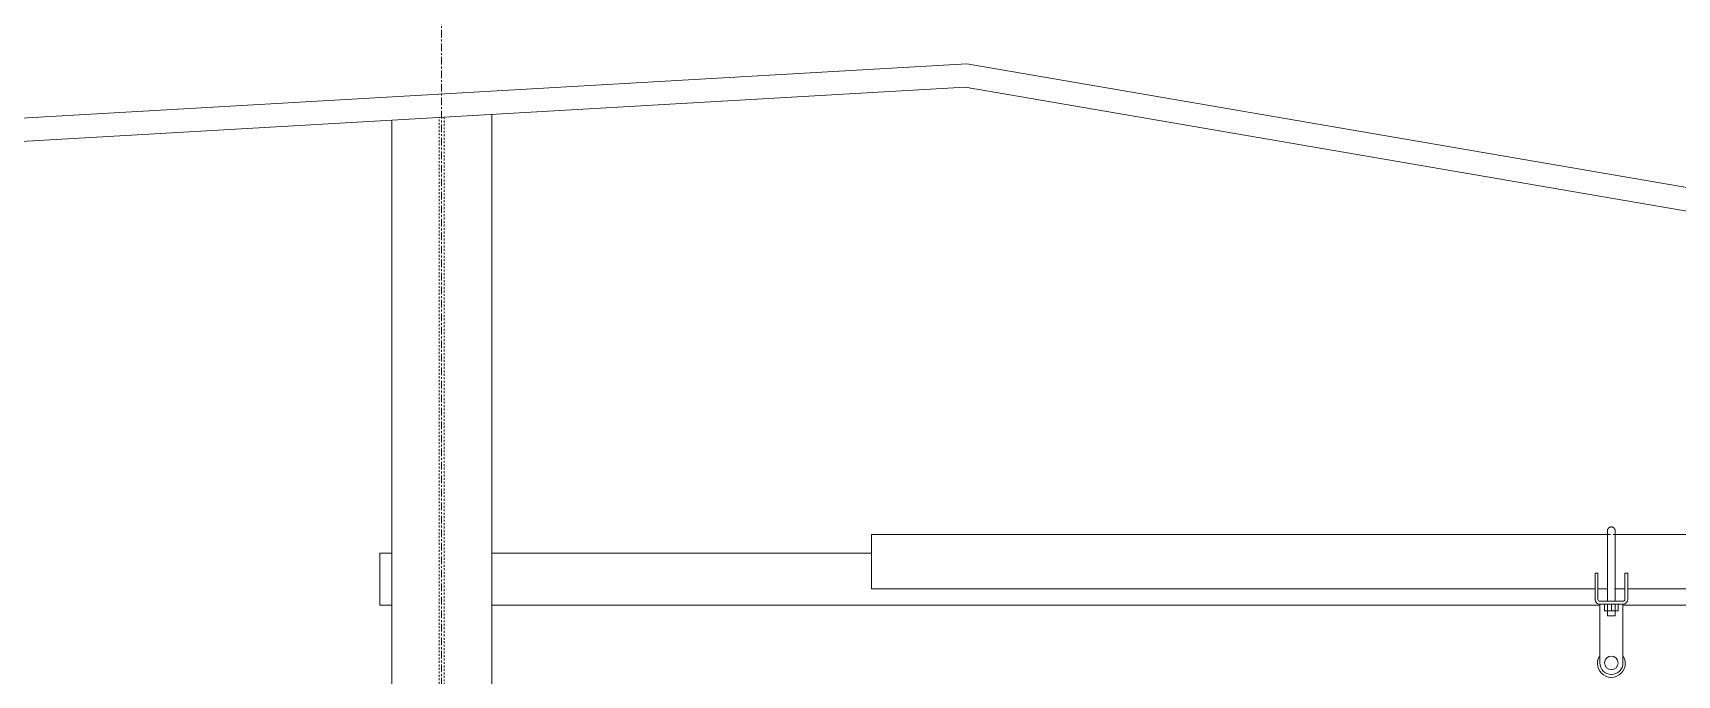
# Model space of a CAD drawing. Header units: inches. Extents: x 21408 to 98131, y -290 to 853.
# Drawn here: x 32464.2 to 32570.8, y 284.9 to 326.5 of the extents above; entities that cross this region are included whole.
import ezdxf

# ---------------------------------------------------------------- set-up
doc = ezdxf.new("R2010")
doc.units = ezdxf.units.IN
doc.header["$MEASUREMENT"] = 0
doc.linetypes.add('Grid Line 1_2_', pattern=[0.875, 0.5, -0.125, 0.125, -0.125])
doc.linetypes.add('Hidden 1_8_', pattern=[0.1875, 0.125, -0.0625])
for name, color, linetype, lineweight in [('Q-SPCQ', 91, 'Continuous', 9), ('S-BEAM', 12, 'Continuous', 9), ('S-COLS', 52, 'Continuous', 9), ('S-GRID', 1, 'Continuous', 9)]:
    doc.layers.add(name, color=color, linetype=linetype, lineweight=lineweight)

# ---------------------------------------------------------------- blocks, each defined once
blk = doc.blocks.new('Basketball_Backstop-Performance_Sports_Systems-3103-Ceiling_Hung - 27_-0_ to 27_-11 7_8_-706978-Building Section - North_South looking East _ Fitness Center')
at = {"layer": 'Q-SPCQ'}
for p, q in [((22184.62, 294), (22136.68, 294)), ((22136.68, 292.25), (22136.68, 294)), ((22232.68, 294), (22184.79, 294)), ((22136.68, 290.5), (22136.68, 292.25)), ((22184.43, 292.25), (22184.43, 289.69)), ((22184.93, 289.69), (22184.93, 292.25)), ((22183.8, 291.5), (22183.62, 291.5)), ((22183.62, 291), (22183.62, 291.5)), ((22183.62, 291.5), (22183.62, 291.37)), ((22183.8, 291.5), (22183.62, 291.5)), ((22183.62, 291.35), (22183.62, 291)), ((22183.8, 291.37), (22183.8, 291.5)), ((22183.8, 291.5), (22183.8, 291)), ((22183.8, 291), (22183.8, 291.35)), ((22185.74, 291.5), (22185.55, 291.5)), ((22185.55, 291), (22185.55, 291.5)), ((22185.55, 291.5), (22185.55, 291.37)), ((22185.74, 291.5), (22185.55, 291.5)), ((22185.55, 291.35), (22185.55, 291)), ((22185.74, 291.37), (22185.74, 291.5)), ((22185.74, 291.5), (22185.74, 291)), ((22185.74, 291), (22185.74, 291.35)), ((22136.68, 290.5), (22183.62, 290.5)), ((22183.62, 289.81), (22183.62, 291)), ((22183.8, 291), (22183.8, 289.81)), ((22183.8, 290.5), (22184.46, 290.5)), ((22184.43, 290.5), (22184.43, 289.69)), ((22184.43, 290.5), (22184.43, 289.69)), ((22184.43, 290.5), (22184.43, 289.69)), ((22184.89, 290.5), (22185.55, 290.5)), ((22184.93, 289.69), (22184.93, 290.5)), ((22184.93, 289.69), (22184.93, 290.5)), ((22184.93, 289.69), (22184.93, 290.5)), ((22185.55, 291), (22185.55, 289.81)), ((22185.74, 289.81), (22185.74, 291)), ((22185.74, 290.5), (22232.68, 290.5)), ((22185.43, 289.69), (22183.93, 289.69)), ((22183.93, 289.5), (22183.93, 285.69)), ((22183.93, 289.5), (22185.43, 289.5)), ((22184.24, 289.5), (22184.24, 289.06)), ((22184.68, 289.06), (22184.24, 289.06)), ((22184.43, 289.5), (22184.43, 288.75)), ((22184.68, 289.06), (22184.68, 289.5)), ((22185.12, 289.06), (22184.68, 289.06)), ((22184.93, 288.75), (22184.93, 289.5)), ((22185.12, 289.5), (22185.12, 289.06)), ((22185.43, 285.69), (22185.43, 289.5)), ((22184.68, 288.75), (22184.44, 288.75)), ((22184.92, 288.75), (22184.68, 288.75))]:
    blk.add_line(p, q, dxfattribs=at)
at = {"layer": 'Q-SPCQ', "flags": 128}
for points in [[(22184.43, 294.25), (22184.43, 294.26), (22184.43, 294.27), (22184.43, 294.28), (22184.43, 294.29), (22184.43, 294.3), (22184.43, 294.31), (22184.44, 294.32), (22184.44, 294.33), (22184.44, 294.34), (22184.45, 294.35), (22184.45, 294.36), (22184.46, 294.37), (22184.46, 294.37), (22184.47, 294.38), (22184.47, 294.39), (22184.48, 294.4), (22184.48, 294.41), (22184.49, 294.41), (22184.5, 294.42), (22184.5, 294.43), (22184.51, 294.44), (22184.52, 294.44), (22184.53, 294.45), (22184.53, 294.45), (22184.54, 294.46), (22184.55, 294.47), (22184.56, 294.47), (22184.57, 294.48), (22184.58, 294.48), (22184.59, 294.48), (22184.6, 294.49), (22184.61, 294.49), (22184.62, 294.49), (22184.63, 294.49), (22184.64, 294.5), (22184.65, 294.5), (22184.66, 294.5), (22184.67, 294.5), (22184.68, 294.5), (22184.68, 294.5)], [(22184.43, 294.25), (22184.43, 294.26), (22184.43, 294.27), (22184.43, 294.28), (22184.43, 294.29), (22184.43, 294.3), (22184.43, 294.31), (22184.44, 294.32), (22184.44, 294.33), (22184.44, 294.34), (22184.45, 294.35), (22184.45, 294.36), (22184.46, 294.37), (22184.46, 294.37), (22184.47, 294.38), (22184.47, 294.39), (22184.48, 294.4), (22184.48, 294.41), (22184.49, 294.41), (22184.5, 294.42), (22184.5, 294.43), (22184.51, 294.44), (22184.52, 294.44), (22184.53, 294.45), (22184.53, 294.45), (22184.54, 294.46), (22184.55, 294.47), (22184.56, 294.47), (22184.57, 294.48), (22184.58, 294.48), (22184.59, 294.48), (22184.6, 294.49), (22184.61, 294.49), (22184.62, 294.49), (22184.63, 294.49), (22184.64, 294.5), (22184.65, 294.5), (22184.66, 294.5), (22184.67, 294.5), (22184.68, 294.5), (22184.68, 294.5)], [(22184.68, 294.5), (22184.69, 294.5), (22184.7, 294.5), (22184.71, 294.5), (22184.72, 294.5), (22184.73, 294.5), (22184.74, 294.49), (22184.75, 294.49), (22184.76, 294.49), (22184.77, 294.48), (22184.78, 294.48), (22184.78, 294.48), (22184.79, 294.47), (22184.8, 294.47), (22184.81, 294.46), (22184.82, 294.46), (22184.83, 294.45), (22184.84, 294.44), (22184.84, 294.44), (22184.85, 294.43), (22184.86, 294.42), (22184.86, 294.42), (22184.87, 294.41), (22184.88, 294.4), (22184.88, 294.39), (22184.89, 294.39), (22184.89, 294.38), (22184.9, 294.37), (22184.9, 294.36), (22184.91, 294.35), (22184.91, 294.34), (22184.91, 294.33), (22184.92, 294.32), (22184.92, 294.31), (22184.92, 294.3), (22184.92, 294.29), (22184.93, 294.28), (22184.93, 294.27), (22184.93, 294.26), (22184.93, 294.25), (22184.93, 294.25)], [(22184.68, 294.5), (22184.69, 294.5), (22184.7, 294.5), (22184.71, 294.5), (22184.72, 294.5), (22184.73, 294.5), (22184.74, 294.49), (22184.75, 294.49), (22184.76, 294.49), (22184.77, 294.48), (22184.78, 294.48), (22184.78, 294.48), (22184.79, 294.47), (22184.8, 294.47), (22184.81, 294.46), (22184.82, 294.46), (22184.83, 294.45), (22184.84, 294.44), (22184.84, 294.44), (22184.85, 294.43), (22184.86, 294.42), (22184.86, 294.42), (22184.87, 294.41), (22184.88, 294.4), (22184.88, 294.39), (22184.89, 294.39), (22184.89, 294.38), (22184.9, 294.37), (22184.9, 294.36), (22184.91, 294.35), (22184.91, 294.34), (22184.91, 294.33), (22184.92, 294.32), (22184.92, 294.31), (22184.92, 294.3), (22184.92, 294.29), (22184.93, 294.28), (22184.93, 294.27), (22184.93, 294.26), (22184.93, 294.25), (22184.93, 294.25)], [(22184.43, 294.23), (22184.43, 294.24), (22184.43, 294.25), (22184.43, 294.25)], [(22184.43, 294.25), (22184.43, 294.25), (22184.43, 294.24), (22184.43, 294.24)], [(22184.43, 293.97), (22184.43, 294.01), (22184.43, 294.05), (22184.43, 294.08), (22184.43, 294.11), (22184.43, 294.14), (22184.43, 294.17), (22184.43, 294.19), (22184.43, 294.21), (22184.43, 294.22), (22184.43, 294.23), (22184.43, 294.24), (22184.43, 294.25), (22184.43, 294.25)], [(22184.43, 294.25), (22184.43, 294.25), (22184.43, 294.24), (22184.43, 294.24), (22184.43, 294.22), (22184.43, 294.21), (22184.43, 294.19), (22184.43, 294.17), (22184.43, 294.15), (22184.43, 294.12), (22184.43, 294.09), (22184.43, 294.06), (22184.43, 294.02), (22184.43, 293.99), (22184.43, 293.94), (22184.43, 293.9), (22184.43, 293.85), (22184.43, 293.81), (22184.43, 293.75), (22184.43, 293.7), (22184.43, 293.64), (22184.43, 293.58), (22184.43, 293.52), (22184.43, 293.46), (22184.43, 293.4), (22184.43, 293.33), (22184.43, 293.26), (22184.43, 293.19), (22184.43, 293.12), (22184.43, 293.05), (22184.43, 292.97), (22184.43, 292.9), (22184.43, 292.82), (22184.43, 292.75), (22184.43, 292.67), (22184.43, 292.59), (22184.43, 292.51), (22184.43, 292.43), (22184.43, 292.35), (22184.43, 292.27), (22184.43, 292.25)], [(22184.43, 294.01), (22184.43, 294.05), (22184.43, 294.08)], [(22184.43, 294.06), (22184.43, 294.02), (22184.43, 293.99)], [(22184.93, 294.23), (22184.93, 294.24), (22184.93, 294.25), (22184.93, 294.25)], [(22184.93, 294.25), (22184.93, 294.25), (22184.93, 294.24), (22184.93, 294.24)], [(22184.93, 292.25), (22184.93, 292.33), (22184.93, 292.41), (22184.93, 292.49), (22184.93, 292.57), (22184.93, 292.65), (22184.93, 292.73), (22184.93, 292.8), (22184.93, 292.88), (22184.93, 292.95), (22184.93, 293.03), (22184.93, 293.1), (22184.93, 293.17), (22184.93, 293.24), (22184.93, 293.31), (22184.93, 293.38), (22184.93, 293.44), (22184.93, 293.51), (22184.93, 293.57), (22184.93, 293.63), (22184.93, 293.68), (22184.93, 293.74), (22184.93, 293.79), (22184.93, 293.84), (22184.93, 293.89), (22184.93, 293.93), (22184.93, 293.97), (22184.93, 294.01), (22184.93, 294.05), (22184.93, 294.08), (22184.93, 294.11), (22184.93, 294.14), (22184.93, 294.17), (22184.93, 294.19), (22184.93, 294.21), (22184.93, 294.22), (22184.93, 294.23), (22184.93, 294.24), (22184.93, 294.25), (22184.93, 294.25)], [(22184.93, 294.25), (22184.93, 294.25), (22184.93, 294.24), (22184.93, 294.24), (22184.93, 294.22), (22184.93, 294.21), (22184.93, 294.19), (22184.93, 294.17), (22184.93, 294.15), (22184.93, 294.12), (22184.93, 294.09), (22184.93, 294.06), (22184.93, 294.02), (22184.93, 293.99)], [(22184.93, 294.01), (22184.93, 294.05), (22184.93, 294.08)], [(22184.93, 294.06), (22184.93, 294.02), (22184.93, 293.99)]]:
    blk.add_lwpolyline(points, dxfattribs=at)
at = {"layer": 'Q-SPCQ'}
for centre, radius, start, end in [((22183.93, 289.81), 0.312, 180, 270), ((22183.93, 289.81), 0.312, 180, 270), ((22183.93, 289.81), 0.125, 180, 270), ((22183.93, 289.81), 0.125, 180, 270), ((22185.43, 289.81), 0.312, 270, 0), ((22185.43, 289.81), 0.125, 270, 0), ((22185.43, 289.81), 0.312, 270, 0), ((22185.43, 289.81), 0.125, 270, 0), ((22184.68, 285.66), 0.906, 150, 180), ((22184.68, 285.69), 0.438, 0, 180), ((22184.68, 285.66), 0.906, 0, 30), ((22184.68, 285.66), 0.906, 180, 0), ((22184.68, 285.69), 0.75, 180, 0), ((22184.68, 285.69), 0.438, 180, 0)]:
    blk.add_arc(centre, radius, start, end, dxfattribs=at)
blk = doc.blocks.new('W-Wide Flange-Column - W12X26-1588833-Building Section - North_South looking East _ Fitness Center')
at = {"layer": 'S-COLS', "linetype": 'Hidden 1_8_'}
for p, q in [((22108.65, 279.84), (22108.65, 321.05)), ((22108.96, 321.07), (22108.96, 279.84))]:
    blk.add_line(p, q, dxfattribs=at)
blk = doc.blocks.new('columns and girder2 - one-1334686-Building Section - North_South looking East _ Fitness Center')
at = {"layer": 'S-BEAM'}
for p, q in [((22142.86, 324.52), (22023.34, 317.64)), ((22306.55, 296.38), (22142.86, 324.52)), ((22023.28, 316.13), (22142.77, 323.01)), ((22142.77, 323.01), (22306.55, 294.85))]:
    blk.add_line(p, q, dxfattribs=at)
blk = doc.blocks.new('Girt_Z - 10_D-1223976-Building Section - North_South looking East _ Fitness Center')
at = {"layer": 'S-BEAM'}
for p, q in [((22104.8, 289.44), (22104.8, 292.81)), ((22104.8, 292.81), (22105.56, 292.81)), ((22112.05, 292.81), (22136.68, 292.81)), ((22104.8, 289.44), (22105.56, 289.44)), ((22112.05, 289.44), (22183.94, 289.44)), ((22185.41, 289.44), (22268.8, 289.44))]:
    blk.add_line(p, q, dxfattribs=at)

msp = doc.modelspace()

# ---------------------------------------------------------------- linework, layer by layer
at = {"layer": 'S-COLS'}
for p, q in [((32493.94, 321.24), (32493.94, 279.79)), ((32487.45, 320.87), (32487.45, 279.86))]:
    msp.add_line(p, q, dxfattribs=at)
at = {"layer": 'S-GRID', "linetype": 'Grid Line 1_2_'}
msp.add_line((32490.69, -273.16), (32490.69, 738.66), dxfattribs=at)
msp.add_line((32490.69, -273.16), (32490.69, 738.66), dxfattribs=at)

# ---------------------------------------------------------------- block references
at = {"layer": 'Q-SPCQ'}
msp.add_blockref('Basketball_Backstop-Performance_Sports_Systems-3103-Ceiling_Hung - 27_-0_ to 27_-11 7_8_-706978-Building Section - North_South looking East _ Fitness Center', (10381.89, 0), dxfattribs=at)
at = {"layer": 'S-BEAM'}
for name in ['columns and girder2 - one-1334686-Building Section - North_South looking East _ Fitness Center', 'Girt_Z - 10_D-1223976-Building Section - North_South looking East _ Fitness Center']:
    msp.add_blockref(name, (10381.89, 0), dxfattribs=at)
at = {"layer": 'S-COLS', "linetype": 'Hidden 1_8_'}
msp.add_blockref('W-Wide Flange-Column - W12X26-1588833-Building Section - North_South looking East _ Fitness Center', (10381.89, 0), dxfattribs=at)

doc.saveas('drawing.dxf')
